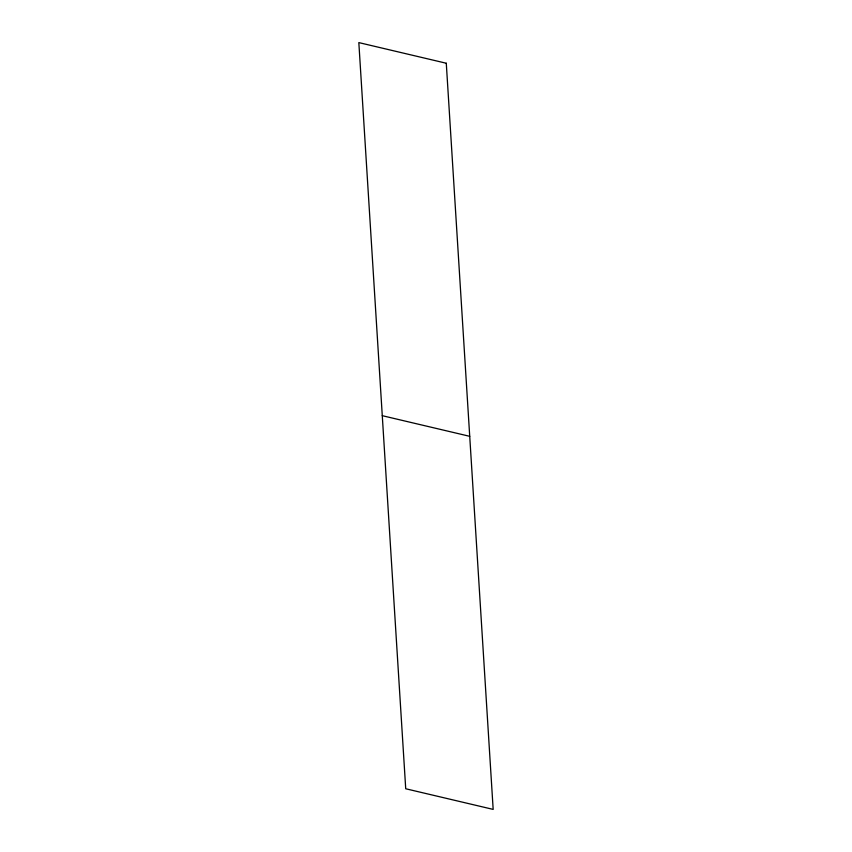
<?xml version="1.0" encoding="UTF-8"?>
<svg xmlns="http://www.w3.org/2000/svg" width="852" height="852" viewBox="0 0 852 852"><rect width="100%" height="100%" fill="white"/><g stroke="black" fill="none" stroke-linecap="round" stroke-linejoin="round"><path stroke-width="1.28" d="M382.271 415.68L469.729 436.32M446.278 63.24L358.83 42.6L405.722 788.76L493.17 809.4L446.278 63.24"/></g></svg>
